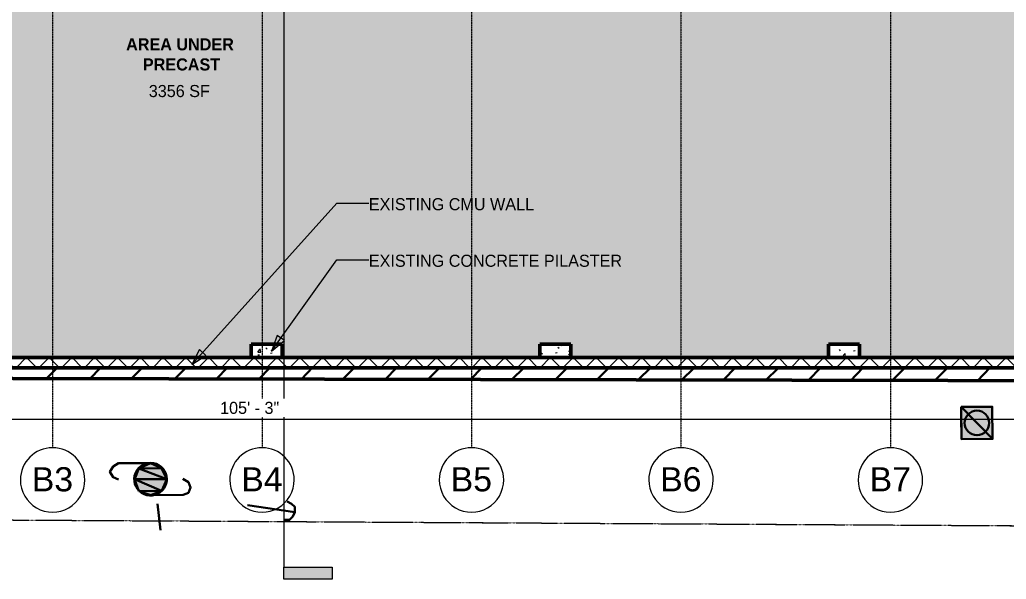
# Model space of a CAD drawing. Header units: inches. Extents: x -4136 to -1276, y 10223 to 12022.
# Drawn here: x -2746 to -2011, y 10229 to 10646 of the extents above; entities that cross this region are included whole.
import ezdxf

# ---------------------------------------------------------------- set-up
doc = ezdxf.new("R2010")
doc.units = ezdxf.units.IN
doc.header["$MEASUREMENT"] = 0
for name, pattern in [('Double Dash 3_8_', [1, 0.375, -0.125, 0.125, -0.125, 0.125, -0.125]), ('Grid Line 1_2_', [0.875, 0.5, -0.125, 0.125, -0.125]), ('IMPORT-DASHEDX2 _3_', [0.225, 0.15, -0.075])]:
    doc.linetypes.add(name, pattern=pattern)
for name, color, linetype, lineweight in [('A-ANNO-DIMS', 211, 'Continuous', 9), ('A-ANNO-DIMS-96', 211, 'Continuous', 9), ('A-AREA-IDEN', 2, 'Continuous', 9), ('A-WALL-2', 163, 'Continuous', 50), ('A-WALL-PATT-1', 7, 'Continuous', 9), ('A-WALL-PATT-2', 55, 'Continuous', 9), ('Building Setbacks-1', 254, 'IMPORT-DASHEDX2 _3_', 9), ('C-BLDG-PADS-1', 10, 'Continuous', 13), ('C-PROP-LINE', 91, 'Double Dash 3_8_', 20), ('G-ANNO-SYMB', 111, 'Continuous', 9), ('G-ANNO-TEXT', 231, 'Continuous', 9), ('PDF_Geometry-3', 253, 'Continuous', 30), ('PDF_Geometry-5', 111, 'Continuous', 50), ('PDF_Solid Fills-3', 253, 'Continuous', 30), ('S-GRID-1', 1, 'Grid Line 1_2_', 9), ('S-GRID-IDEN', 1, 'Continuous', 9), ('site plan_dwg _3_-1', 254, 'IMPORT-DASHEDX2 _3_', 9)]:
    doc.layers.add(name, color=color, linetype=linetype, lineweight=lineweight)
doc.styles.add('Arial', font='arial.ttf', dxfattribs={"height": 18})
doc.styles.add('Century Gothic', font='ufonts.com_century-gothic.ttf', dxfattribs={"height": 9})
doc.styles.add('Century Gothic_B', font='GOTHICB.TTF', dxfattribs={"height": 9})
doc.dimstyles.new('OD__1__Tol__', dxfattribs={"dimscale": 12, "dimtxt": 9.397514, "dimasz": 1, "dimexe": 0.75, "dimexo": 0.5, "dimgap": 0.125, "dimtad": 1, "dimdec": 0, "dimzin": 3, "dimdsep": 46, "dimlunit": 4, "dimtxsty": 'Century Gothic', "dimblk1": 'OBLIQUE', "dimblk2": 'OBLIQUE', "dimsah": 1, "dimcen": 0.09, "dimdle": 0.75, "dimazin": 0, "dimtfac": 1, "dimtdec": 4, "dimtix": 1, "dimtmove": 0, "dimatfit": 3, "dimfxl": 1, "dimtvp": 1, "dimtfill": 1, "dimfrac": 2, "dimtolj": 1, "dimtzin": 0, "dimarcsym": 2})
pattern_1 = [(50, (0, 0), (27.5427, -2.40992), [2.88, -31.68]), (355, (0, 0), (-5.327844, 28.884266), [2.304, -25.344]), (100.451, (2.295, -0.2), (22.215316, 26.47393), [2.448, -26.924]), (46.184, (0, 7.68), (40.98187, -6.35642), [4.32, -47.52]), (96.636, (3.415, 7.15), (35.89075, 37.40619), [3.671, -40.386]), (351.184, (0, 7.68), (35.89097, 37.40622), [3.456, -38.016]), (21, (3.84, 5.76), (22.921036, -15.46073), [2.88, -31.68]), (326, (3.84, 5.76), (9.34353, 27.84574), [2.304, -25.344]), (71.451, (5.75, 4.472), (32.26477, 12.38442), [2.448, -26.924]), (37.5, (0, 0), (0.466855, 12.782707), [1.267, -23.77, 1.267, -24.461, -25.44]), (37.5, (0, 0), (0.466855, 12.782707), [-50.765, 1.267, -24.173]), (7.5, (0, 0), (10.10159, 15.14509), [1.267, -13.402, 1.267, -23.194, -9.696]), (7.5, (0, 0), (10.10159, 15.14509), [-39.13, 1.267, -8.429]), (327.5, (-8.563, 0), (20.499161, -0.86578), [1.267, -8.333, 1.267, -28.685, -39.744]), (327.5, (-8.563, 0), (20.499161, -0.86578), [-39.552, 1.267, -38.477]), (317.5, (-12.403, 0), (22.39478, 3.844288), [1.267, -11.213, 1.267, -18.624, -28.224]), (317.5, (-12.403, 0), (22.39478, 3.844288), [-32.371, 1.267, -26.957])]

# ---------------------------------------------------------------- blocks, each defined once
blk = doc.blocks.new('site plan_dwg _3_-1267336-FLOOR PLAN - 1ST FLOOR PLAN')
at = {"layer": 'PDF_Solid Fills-3'}
for points in [[(2997.72, 470.6), (3020.92, 470.6), (2997.72, 494.6), (2997.72, 488.11)], [(3020.92, 470.6), (2997.72, 494.6), (3020.92, 494.6)], [(2384.92, 453.8), (2401.72, 453.8), (2393.72, 457.8)], [(2381.72, 445.8), (2405.72, 445.8), (2384.92, 453.8), (2382.12, 446.81)], [(2405.72, 445.8), (2384.92, 453.8), (2401.72, 453.8), (2405.31, 446.61)], [(2384.92, 437), (2401.72, 437), (2381.72, 445.8), (2384.91, 437.03)], [(2401.72, 437), (2381.72, 445.8), (2405.72, 445.8), (2401.82, 437.21)], [(2393.72, 433.8), (2384.92, 437), (2401.72, 437)]]:
    blk.add_hatch(color=256, dxfattribs=at).paths.add_polyline_path(points, flags=0)
at = {"layer": 'Building Setbacks-1'}
blk.add_line((1835.36, 422.59), (3592.95, 397.98), dxfattribs=at)
at = {"layer": 'PDF_Geometry-3'}
for p, q in [((2316.92, 521.8), (2324.69, 529.46)), ((2348.92, 521), (2357.11, 529.19)), ((2380.12, 521), (2388.06, 528.93)), ((2412.12, 520.2), (2420.59, 528.66)), ((2443.32, 520.2), (2451.53, 528.41)), ((2474.52, 519.4), (2483.15, 528.14)), ((2506.52, 519.4), (2515, 527.88)), ((2537.72, 519.4), (2545.94, 527.62)), ((2568.92, 518.6), (2577.68, 527.36)), ((2600.92, 518.6), (2609.41, 527.09)), ((2632.12, 517.8), (2641.15, 526.83)), ((2663.32, 517.8), (2672.21, 526.57)), ((2695.32, 517), (2704.5, 526.3)), ((2726.52, 517), (2735.56, 526.04)), ((2757.72, 517), (2766.62, 525.78)), ((2789.72, 516.2), (2799.04, 525.51)), ((2820.92, 516.2), (2829.98, 525.26)), ((2852.12, 515.4), (2861.84, 524.99)), ((2884.12, 515.4), (2893.45, 524.73)), ((2915.32, 514.6), (2925.06, 524.47)), ((2946.52, 514.6), (2956.26, 524.21)), ((2978.52, 514.6), (2987.87, 523.94)), ((3009.72, 513.8), (3019.6, 523.68)), ((2400.7, 407.78), (2398.52, 427.4)), ((2500.92, 420.2), (2465.72, 425.8))]:
    blk.add_line(p, q, dxfattribs=at)
at = {"layer": 'PDF_Geometry-3', "flags": 128}
blk.add_lwpolyline([(2997.72, 494.6), (2997.72, 470.6), (3020.92, 470.6), (3020.92, 494.6)], close=True, dxfattribs=at)
for points in [[(2393.72, 457.8), (2369.72, 457.8), (2365.72, 455.4), (2363.32, 451.4), (2365.72, 447.4), (2369.72, 445.8)], [(2393.72, 433.8), (2417.72, 433.8), (2421.72, 435.4), (2423.32, 439.4), (2421.72, 443.4), (2417.72, 445.8)], [(2492.92, 414.6), (2496.92, 414.6), (2499.32, 417), (2500.92, 420.2), (2500.92, 424.2), (2498.52, 426.6), (2495.32, 428.2)]]:
    blk.add_lwpolyline(points, dxfattribs=at)
at = {"layer": 'PDF_Geometry-3'}
blk.add_circle((3009.37, 482.6), 9.15, dxfattribs=at)
for start, end in [(0, 315), (315.01444, 360)]:
    blk.add_arc((2393.58, 445.8), 12.14, start, end, dxfattribs=at)
at = {"layer": 'PDF_Geometry-5', "flags": 128}
blk.add_lwpolyline([(1828.91, 785.26), (1827.32, 526.6), (3103.83, 513.06)], dxfattribs=at)
at = {"layer": 'PDF_Solid Fills-3'}
for p, q in [((3020.92, 470.6), (2997.72, 494.6)), ((2997.72, 494.6), (2997.72, 488.11)), ((3020.92, 470.6), (2997.72, 494.6)), ((2997.72, 494.6), (3020.92, 494.6)), ((3020.92, 494.6), (3020.92, 470.6)), ((2997.72, 488.11), (2997.72, 470.6)), ((2997.72, 470.6), (3020.92, 470.6)), ((2393.72, 457.8), (2384.92, 453.8)), ((2401.72, 453.8), (2393.72, 457.8)), ((2384.92, 453.8), (2382.12, 446.81)), ((2384.92, 453.8), (2401.72, 453.8)), ((2405.72, 445.8), (2384.92, 453.8)), ((2405.72, 445.8), (2384.92, 453.8)), ((2384.92, 453.8), (2401.72, 453.8)), ((2401.72, 453.8), (2405.31, 446.61)), ((2382.12, 446.81), (2381.72, 445.8)), ((2381.72, 445.8), (2405.72, 445.8)), ((2401.72, 437), (2381.72, 445.8)), ((2381.72, 445.8), (2384.91, 437.03)), ((2401.72, 437), (2381.72, 445.8)), ((2381.72, 445.8), (2405.72, 445.8)), ((2405.72, 445.8), (2401.82, 437.21)), ((2405.31, 446.61), (2405.72, 445.8)), ((2384.91, 437.03), (2384.92, 437)), ((2393.72, 433.8), (2384.92, 437)), ((2384.92, 437), (2401.72, 437)), ((2384.92, 437), (2401.72, 437)), ((2401.72, 437), (2393.72, 433.8)), ((2401.82, 437.21), (2401.72, 437))]:
    blk.add_line(p, q, dxfattribs=at)
blk = doc.blocks.new('Family - ___-1264376-FLOOR PLAN - 1ST FLOOR PLAN')
at = {"layer": 'C-PROP-LINE'}
blk.add_line((-2946.18, 10274.36), (-1448.53, 10265.84), dxfattribs=at)
blk = doc.blocks.new('Grid - Grid Head - Circle-50561-FLOOR PLAN - 1ST FLOOR PLAN')
at = {"layer": 'S-GRID-IDEN'}
for start, end in [(360, 180), (180, 360)]:
    blk.add_arc((0, 0), 0.25, start, end, dxfattribs=at)
blk = doc.blocks.new('Section - 3_32_ x 3_8_-54337-FLOOR PLAN - 1ST FLOOR PLAN')
at = {"layer": 'G-ANNO-SYMB'}
blk.add_hatch(color=256, dxfattribs=at).paths.add_polyline_path([(0, 0.375), (0, 0), (-0.09375, 0), (-0.09375, 0.375)], flags=0)
for p, q in [((0, 0.375), (-0.09375, 0.375)), ((-0.09375, 0.375), (-0.09375, 0)), ((0, 0), (0, 0.375)), ((-0.09375, 0), (0, 0))]:
    blk.add_line(p, q, dxfattribs=at)
blk = doc.blocks.new('DIMBLOCK1-FLOOR PLAN - 1ST FLOOR PLAN')
at = {"layer": 'A-ANNO-DIMS-96'}
for p, q in [((-3205.02, 10384.58), (-3205.02, 10339.28)), ((-3205.02, 10348.28), (-3205.02, 10384.58)), ((-1942.39, 10384.58), (-1942.39, 10339.28)), ((-1942.39, 10348.28), (-1942.39, 10384.58)), ((-3214.02, 10348.28), (-1933.39, 10348.28))]:
    blk.add_line(p, q, dxfattribs=at)
at = {"layer": 'A-ANNO-DIMS-96', "lineweight": 50}
for p, q in [((-3205.02, 10348.28), (-3199.02, 10354.28)), ((-1942.39, 10348.28), (-1936.39, 10354.28)), ((-3205.02, 10348.28), (-3211.02, 10342.28)), ((-1942.39, 10348.28), (-1948.39, 10342.28))]:
    blk.add_line(p, q, dxfattribs=at)
at = {"layer": 'A-ANNO-DIMS-96', "color": 0, "insert": (-2596.45, 10361.32), "char_height": 9, "width": 54.5951, "attachment_point": 1, "line_spacing_factor": 0.984502, "style": 'Century Gothic', "bg_fill": 3, "box_fill_scale": 1.25, "bg_fill_color": 256, "bg_fill_true_color": 13158600, "bg_fill_transparency": 0}
blk.add_mtext('105\' - 3"', dxfattribs=at)
blk = doc.blocks.new('_Oblique')
at = {"color": 0, "linetype": 'ByBlock', "lineweight": -2}
blk.add_line((-0.5, -0.5), (0.5, 0.5), dxfattribs=at)

msp = doc.modelspace()

# ---------------------------------------------------------------- hatches: boundary and pattern name
at = {"layer": 'A-WALL-PATT-1'}
h = msp.add_hatch(dxfattribs=at)
h.set_pattern_fill('FP_1', color=256, style=0, pattern_type=2)
h.set_pattern_definition([(45, (0, 0), (-8.485281, 8.485281), []), (135, (0, 0), (-8.485281, -8.485281), [])])
h.paths.add_polyline_path([(-1946.2, 10386.77), (-1946.2, 10394.4), (-3201.2, 10394.4), (-3201.2, 10386.77), (-2117.43, 10386.77)], flags=0)
at = {"layer": 'A-WALL-PATT-2'}
h = msp.add_hatch(dxfattribs=at)
h.set_pattern_fill('FP_2', color=256, style=0, pattern_type=2)
h.set_pattern_definition(pattern_1)
h.paths.add_polyline_path([(-2550.2, 10394.4), (-2550.2, 10404.4), (-2573.2, 10404.4), (-2573.2, 10394.4)], flags=0)
h = msp.add_hatch(dxfattribs=at)
h.set_pattern_fill('FP_2', color=256, style=0, pattern_type=2)
h.set_pattern_definition(pattern_1)
h.paths.add_polyline_path([(-2358.2, 10394.4), (-2335.2, 10394.4), (-2335.2, 10404.4), (-2358.2, 10404.4)], flags=0)
h = msp.add_hatch(dxfattribs=at)
h.set_pattern_fill('FP_2', color=256, style=0, pattern_type=2)
h.set_pattern_definition(pattern_1)
h.paths.add_polyline_path([(-2120.2, 10394.4), (-2120.2, 10404.4), (-2143.2, 10404.4), (-2143.2, 10394.4)], flags=0)
at = {"layer": 'C-BLDG-PADS-1'}
h = msp.add_hatch(color=256, dxfattribs=at)
h.paths.add_polyline_path([(-1946.2, 10394.4), (-1946.2, 10794.54), (-1946.65, 10794.84), (-1947.34, 10795.45), (-1947.94, 10796.13), (-1948.45, 10796.9), (-1948.86, 10797.72), (-1949.15, 10798.58), (-1949.33, 10799.48), (-1949.39, 10800.4), (-2090.2, 10800.4), (-2090.26, 10799.48), (-2090.44, 10798.58), (-2090.74, 10797.72), (-2091.14, 10796.9), (-2091.65, 10796.13), (-2092.25, 10795.45), (-2092.94, 10794.84), (-2093.7, 10794.33), (-2094.52, 10793.93), (-2095.39, 10793.63), (-2096.29, 10793.46), (-2097.2, 10793.4), (-2098.12, 10793.46), (-2099.01, 10793.63), (-2099.88, 10793.93), (-2100.7, 10794.33), (-2101.46, 10794.84), (-2102.15, 10795.45), (-2102.76, 10796.13), (-2103.27, 10796.9), (-2103.67, 10797.72), (-2103.96, 10798.58), (-2104.14, 10799.48), (-2104.2, 10800.4), (-2246.2, 10800.4), (-2246.26, 10799.48), (-2246.44, 10798.58), (-2246.74, 10797.72), (-2247.14, 10796.9), (-2247.65, 10796.13), (-2248.25, 10795.45), (-2248.94, 10794.84), (-2249.7, 10794.33), (-2250.52, 10793.93), (-2251.39, 10793.63), (-2252.29, 10793.46), (-2253.2, 10793.4), (-2254.12, 10793.46), (-2255.01, 10793.63), (-2255.88, 10793.93), (-2256.7, 10794.33), (-2257.46, 10794.84), (-2258.15, 10795.45), (-2258.76, 10796.13), (-2259.27, 10796.9), (-2259.67, 10797.72), (-2259.96, 10798.58), (-2260.14, 10799.48), (-2260.2, 10800.4), (-2402.2, 10800.4), (-2402.26, 10799.48), (-2402.44, 10798.58), (-2402.74, 10797.72), (-2403.14, 10796.9), (-2403.65, 10796.13), (-2404.25, 10795.45), (-2404.94, 10794.84), (-2405.7, 10794.33), (-2406.52, 10793.93), (-2407.39, 10793.63), (-2408.29, 10793.46), (-2409.2, 10793.4), (-2410.12, 10793.46), (-2411.01, 10793.63), (-2411.88, 10793.93), (-2412.7, 10794.33), (-2413.46, 10794.84), (-2414.15, 10795.45), (-2414.76, 10796.13), (-2415.27, 10796.9), (-2415.67, 10797.72), (-2415.96, 10798.58), (-2416.14, 10799.48), (-2416.2, 10800.4), (-2558.2, 10800.4), (-2558.26, 10799.48), (-2558.44, 10798.58), (-2558.74, 10797.72), (-2559.14, 10796.9), (-2559.65, 10796.13), (-2560.25, 10795.45), (-2560.94, 10794.84), (-2561.7, 10794.33), (-2562.52, 10793.93), (-2563.39, 10793.63), (-2564.29, 10793.46), (-2565.2, 10793.4), (-2566.12, 10793.46), (-2567.01, 10793.63), (-2567.88, 10793.93), (-2568.7, 10794.33), (-2569.46, 10794.84), (-2570.15, 10795.45), (-2570.76, 10796.13), (-2571.27, 10796.9), (-2571.67, 10797.72), (-2571.96, 10798.58), (-2572.14, 10799.48), (-2572.2, 10800.4), (-2714.2, 10800.4), (-2714.26, 10799.48), (-2714.44, 10798.58), (-2714.74, 10797.72), (-2715.14, 10796.9), (-2715.65, 10796.13), (-2716.25, 10795.45), (-2716.94, 10794.84), (-2717.7, 10794.33), (-2718.52, 10793.93), (-2719.39, 10793.63), (-2720.29, 10793.46), (-2721.2, 10793.4), (-2722.12, 10793.46), (-2723.01, 10793.63), (-2723.88, 10793.93), (-2724.7, 10794.33), (-2725.46, 10794.84), (-2726.15, 10795.45), (-2726.76, 10796.13), (-2727.27, 10796.9), (-2727.67, 10797.72), (-2727.96, 10798.58), (-2728.14, 10799.48), (-2728.2, 10800.4), (-2870.2, 10800.4), (-2870.26, 10799.48), (-2870.44, 10798.58), (-2870.74, 10797.72), (-2871.14, 10796.9), (-2871.65, 10796.13), (-2872.25, 10795.45), (-2872.94, 10794.84), (-2873.7, 10794.33), (-2874.52, 10793.93), (-2875.39, 10793.63), (-2876.29, 10793.46), (-2877.2, 10793.4), (-2878.12, 10793.46), (-2879.01, 10793.63), (-2879.88, 10793.93), (-2880.7, 10794.33), (-2881.46, 10794.84), (-2882.15, 10795.45), (-2882.76, 10796.13), (-2883.27, 10796.9), (-2883.67, 10797.72), (-2883.96, 10798.58), (-2884.14, 10799.48), (-2884.2, 10800.4), (-3023.02, 10800.4), (-3023.08, 10799.48), (-3023.25, 10798.58), (-3023.55, 10797.72), (-3023.95, 10796.9), (-3024.46, 10796.13), (-3025.07, 10795.45), (-3025.75, 10794.84), (-3025.85, 10794.78), (-3025.85, 10781.21), (-3023.85, 10781.21), (-3023.85, 10693.21), (-3025.85, 10693.21), (-3025.85, 10631.4), (-3201.2, 10631.4), (-3201.2, 10394.4), (-3003.2, 10394.4), (-3003.2, 10404.4), (-2980.2, 10404.4), (-2980.2, 10394.4), (-2788.2, 10394.4), (-2788.2, 10404.4), (-2765.2, 10404.4), (-2765.2, 10394.4), (-2573.2, 10394.4), (-2573.2, 10404.4), (-2550.2, 10404.4), (-2550.2, 10394.4), (-2358.2, 10394.4), (-2358.2, 10404.4), (-2335.2, 10404.4), (-2335.2, 10394.4), (-2143.2, 10394.4), (-2143.2, 10404.4), (-2120.2, 10404.4), (-2120.2, 10394.4), (-2117.43, 10394.4)], flags=0)
h.paths.add_polyline_path([(-3023.85, 10691.93), (-3024.5, 10691.93), (-3024.5, 10692.93), (-3021.78, 10692.93), (-3021.78, 10691.93), (-3023.78, 10691.93)], flags=0)
h.paths.add_polyline_path([(-3023.91, 10781.49), (-3024.5, 10781.49), (-3024.5, 10782.49), (-3021.78, 10782.49), (-3021.78, 10781.49), (-3023.85, 10781.49)], flags=0)
at = {"layer": 'G-ANNO-TEXT'}
msp.add_hatch(color=256, dxfattribs=at).paths.add_polyline_path([(-2558.18, 10399.03), (-2548.6, 10406.94), (-2553.83, 10410.67)], flags=0)

# ---------------------------------------------------------------- linework, layer by layer
at = {"layer": 'A-WALL-2'}
for p, q in [((-2550.2, 10404.4), (-2573.2, 10404.4)), ((-2573.2, 10404.4), (-2573.2, 10394.4)), ((-2550.2, 10394.4), (-2550.2, 10404.4)), ((-2335.2, 10404.4), (-2358.2, 10404.4)), ((-2358.2, 10404.4), (-2358.2, 10394.4)), ((-2335.2, 10394.4), (-2335.2, 10404.4)), ((-2120.2, 10404.4), (-2143.2, 10404.4)), ((-2143.2, 10404.4), (-2143.2, 10394.4)), ((-2120.2, 10394.4), (-2120.2, 10404.4)), ((-1946.2, 10394.4), (-3201.2, 10394.4)), ((-3208.83, 10386.77), (-1938.58, 10386.77))]:
    msp.add_line(p, q, dxfattribs=at)
at = {"layer": 'G-ANNO-SYMB'}
msp.add_line((-2548.89, 11893.32), (-2548.89, 10238.07), dxfattribs=at)
at = {"layer": 'G-ANNO-TEXT'}
for p, q in [((-2509.58, 10509.35), (-2485.67, 10509.35)), ((-2558.18, 10399.03), (-2509.58, 10467.2)), ((-2509.58, 10467.2), (-2485.67, 10467.2)), ((-2553.83, 10410.67), (-2558.18, 10399.03)), ((-2558.18, 10399.03), (-2548.6, 10406.94)), ((-2548.6, 10406.94), (-2553.83, 10410.67)), ((-2606.97, 10395.95), (-2611.76, 10400.25))]:
    msp.add_line(p, q, dxfattribs=at)
at = {"layer": 'S-GRID-1'}
for p, q in [((-2721.2, 10889.35), (-2721.2, 10327.11)), ((-2565.2, 10889.35), (-2565.2, 10327.11)), ((-2409.2, 10889.35), (-2409.2, 10327.11)), ((-2253.2, 10889.35), (-2253.2, 10327.11)), ((-2097.2, 10889.35), (-2097.2, 10327.11))]:
    msp.add_line(p, q, dxfattribs=at)

# ---------------------------------------------------------------- block references
at = {"layer": 'C-PROP-LINE'}
msp.add_blockref('Family - ___-1264376-FLOOR PLAN - 1ST FLOOR PLAN', (0, 0), dxfattribs=at)
at = {"layer": 'G-ANNO-SYMB', "extrusion": (0, 0, -1), "xscale": 95.99999999999994, "yscale": 95.99999999999994, "zscale": 95.99999999999994, "rotation": 90.0000000000006}
msp.add_blockref('Section - 3_32_ x 3_8_-54337-FLOOR PLAN - 1ST FLOOR PLAN', (2548.89, 10238.07), dxfattribs=at)
at = {"layer": 'S-GRID-IDEN', "xscale": 95.99999999999994, "yscale": 95.99999999999994, "zscale": 95.99999999999994, "rotation": 180}
for p in [(-2721.2, 10303.11), (-2565.2, 10303.11), (-2409.2, 10303.11), (-2253.2, 10303.11), (-2097.2, 10303.11)]:
    msp.add_blockref('Grid - Grid Head - Circle-50561-FLOOR PLAN - 1ST FLOOR PLAN', p, dxfattribs=at)
at = {"layer": 'site plan_dwg _3_-1', "rotation": 0.4767314902811993}
msp.add_blockref('site plan_dwg _3_-1267336-FLOOR PLAN - 1ST FLOOR PLAN', (-5038.04, 9837.99), dxfattribs=at)

# ---------------------------------------------------------------- texts
at = {"layer": 'A-AREA-IDEN', "char_height": 9, "attachment_point": 1}
for s, insert, width, style in [('AREA UNDER', (-2666.44, 10632.26), 94.233, 'Century Gothic_B'), ('PRECAST', (-2653.94, 10617.26), 64.236, 'Century Gothic_B'), ('3356 SF', (-2649.57, 10597.44), 53.328, 'Century Gothic')]:
    msp.add_mtext(s, dxfattribs=dict(at, insert=insert, width=width, style=style))
at = {"layer": 'G-ANNO-TEXT', "char_height": 9, "attachment_point": 1, "style": 'Century Gothic'}
for s, insert, width in [('EXISTING CMU WALL', (-2485.67, 10513.1), 152.106), ('EXISTING CONCRETE PILASTER', (-2485.67, 10470.95), 219.372)]:
    msp.add_mtext(s, dxfattribs=dict(at, insert=insert, width=width))
at = {"layer": 'S-GRID-IDEN', "char_height": 18, "width": 37.269, "attachment_point": 1, "style": 'Arial'}
for s, insert in [('B3', (-2736.69, 10312.6)), ('B4', (-2580.69, 10312.6)), ('B5', (-2424.69, 10312.6)), ('B6', (-2268.69, 10312.6)), ('B7', (-2112.69, 10312.6))]:
    msp.add_mtext(s, dxfattribs=dict(at, insert=insert))

# ---------------------------------------------------------------- next in the draw order: dimensions: what is measured, and where the dimension line sits
at = {"layer": 'A-ANNO-DIMS'}
dim = msp.add_linear_dim(base=(-1942.39, 10348.28), p1=(-3205.02, 10390.58), p2=(-1942.39, 10390.58), dimstyle='OD__1__Tol__', override={"dimpost": '<>', "dimfxl": 1262.625}, dxfattribs=at)
dim.commit()
dim.dimension.update_dxf_attribs({"geometry": 'DIMBLOCK1-FLOOR PLAN - 1ST FLOOR PLAN', "text_midpoint": (-2573.7, 10354.51)})

# ---------------------------------------------------------------- next in the draw order: hatches: boundary and pattern name
at = {"layer": 'G-ANNO-TEXT'}
msp.add_hatch(color=256, dxfattribs=at).paths.add_polyline_path([(-2617.38, 10389.17), (-2606.97, 10395.95), (-2611.76, 10400.25)], flags=0)

# ---------------------------------------------------------------- next in the draw order: linework, layer by layer
for p, q in [((-2617.38, 10389.17), (-2509.58, 10509.35)), ((-2611.76, 10400.25), (-2617.38, 10389.17)), ((-2617.38, 10389.17), (-2606.97, 10395.95))]:
    msp.add_line(p, q, dxfattribs=at)

doc.saveas('drawing.dxf')
